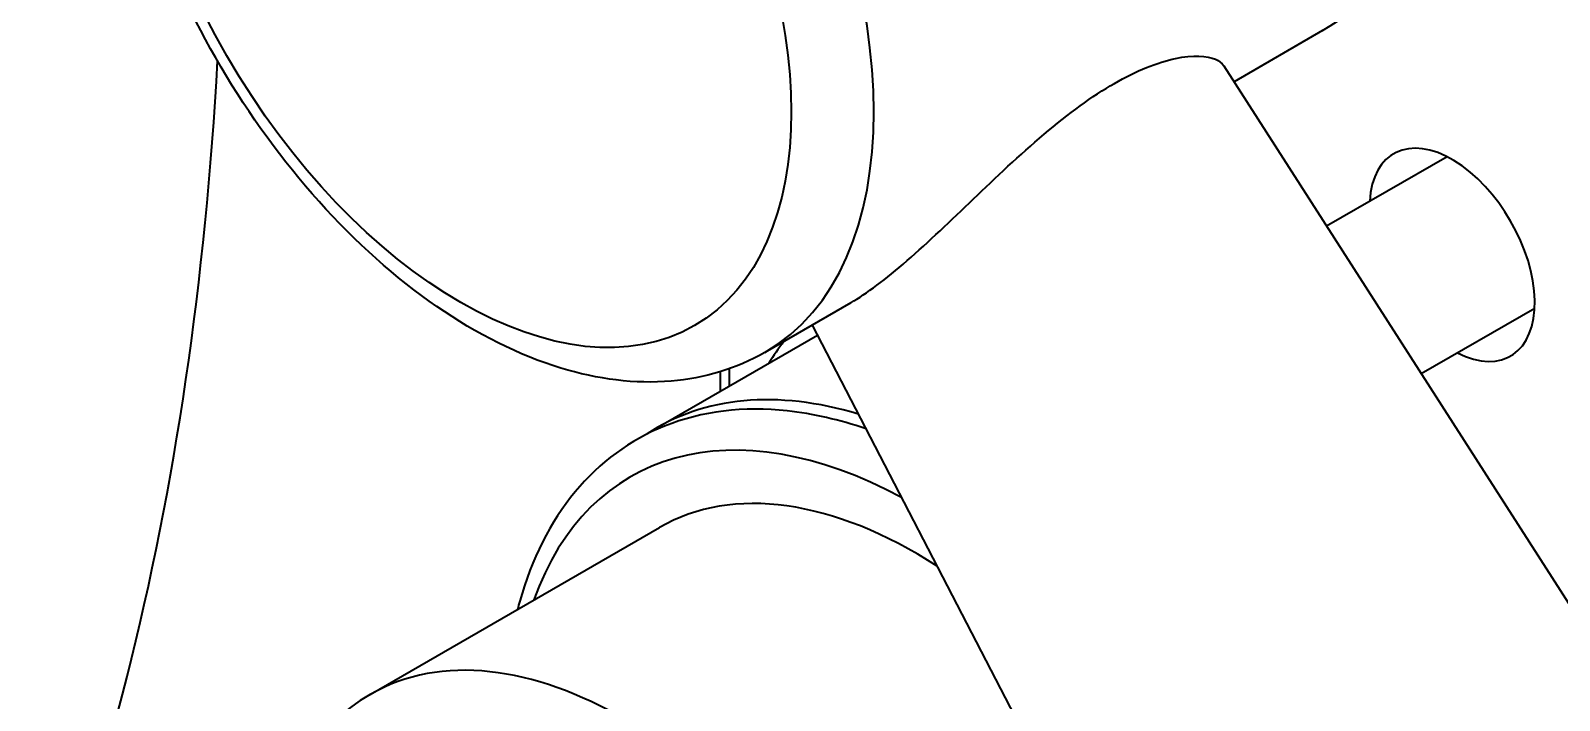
# Model space of a CAD drawing. Header units: millimetres. Extents: x 0 to 5945, y 0 to 4205.
# Drawn here: x 4951.65 to 4984.36, y 3247.03 to 3261.37 of the extents above; entities that cross this region are included whole.
import ezdxf

# ---------------------------------------------------------------- set-up
doc = ezdxf.new("R2010")
doc.units = ezdxf.units.MM
doc.header["$LTSCALE"] = 5
doc.layers.add('가시적인 것(ISO)', color=3, linetype='Continuous', lineweight=40)
doc.layers.add('가시적인 좁은 것(ISO)', color=3, linetype='Continuous', lineweight=35)

msp = doc.modelspace()

# ---------------------------------------------------------------- linework, layer by layer
at = {"layer": '가시적인 것(ISO)'}
for p, q in [((4979.293, 3261.371), (4977.397, 3260.276)), ((4977.177, 3260.619), (5002.302, 3221.417)), ((4981.955, 3258.671), (4979.379, 3257.184)), ((4969.202, 3255.544), (4967.361, 3254.482)), ((4983.83, 3255.423), (4981.404, 3254.023)), ((4968.374, 3255.067), (4989.574, 3214.069)), ((4965.052, 3252.867), (4968.486, 3254.849)), ((4966.414, 3253.653), (4966.414, 3254.069)), ((4958.919, 3247.161), (4965.106, 3250.733))]:
    msp.add_line(p, q, dxfattribs=at)
for centre, major_axis, start_param, end_param in [((4973.668, 3271.114), (5.625, -9.743), 0, 1.817386), ((4889.479, 3303.544), (46.875, -81.19), 0.346331, 0.725008), ((4982.065, 3256.57), (1.25, -2.165), 5.560451, 10.147512), ((4971.459, 3241.771), (-6.406, 11.096), 5.731566, 6.316882), ((4970.575, 3241.261), (-5.469, 9.472), 5.43718, 6.283185)]:
    msp.add_ellipse(centre, major_axis=major_axis, ratio=0.57735, start_param=start_param, end_param=end_param, dxfattribs=at)
for points, knots in [([(4967.361, 3254.482), (4966.754, 3254.131), (4966.066, 3253.925), (4964.583, 3253.8), (4963.784, 3253.904), (4962.094, 3254.42), (4961.203, 3254.871), (4959.457, 3256.074), (4958.605, 3256.837), (4957.044, 3258.578), (4956.334, 3259.554), (4955.119, 3261.622), (4954.612, 3262.714), (4953.848, 3264.919), (4953.591, 3266.033), (4953.366, 3268.187), (4953.4, 3269.229), (4953.792, 3271.114), (4954.145, 3271.967), (4955.063, 3273.201), (4955.551, 3273.644), (4956.111, 3273.967)], [5.497787, 5.497787, 5.497787, 5.497787, 5.762818, 5.762818, 6.051783, 6.051783, 6.379829, 6.379829, 6.718892, 6.718892, 7.055356, 7.055356, 7.390208, 7.390208, 7.726436, 7.726436, 8.065441, 8.065441, 8.395135, 8.395135, 8.63938, 8.63938, 8.63938, 8.63938]), ([(4969.202, 3255.544), (4969.534, 3255.737), (4969.95, 3256.051), (4970.858, 3256.842), (4971.351, 3257.316), (4972.296, 3258.22), (4972.814, 3258.712), (4973.851, 3259.59), (4974.372, 3259.971), (4974.837, 3260.24), (4975.301, 3260.508), (4975.763, 3260.694), (4976.523, 3260.853), (4976.821, 3260.832), (4977.079, 3260.723), (4977.139, 3260.675), (4977.176, 3260.618)], [3.809023, 3.809023, 3.809023, 3.809023, 4.128316, 4.128316, 4.44761, 4.44761, 4.763153, 4.763153, 5.078697, 5.078697, 5.078697, 5.39424, 5.39424, 5.709784, 5.709784, 5.852475, 5.852475, 5.852475, 5.852475]), ([(4969.524, 3252.842), (4968.955, 3253.039), (4968.391, 3253.17), (4966.91, 3253.33), (4966.014, 3253.225), (4964.474, 3252.608), (4963.821, 3252.126), (4962.765, 3250.851), (4962.368, 3250.054), (4962.099, 3249.096), (4962.083, 3249.037), (4962.068, 3248.979)], [3.339802, 3.339802, 3.339802, 3.339802, 3.527533, 3.527533, 3.844218, 3.844218, 4.138141, 4.138141, 4.440032, 4.440032, 4.45948, 4.45948, 4.45948, 4.45948]), ([(4958.919, 3247.161), (4958.334, 3246.823), (4957.836, 3246.337), (4957.047, 3245.114), (4956.768, 3244.365), (4956.45, 3242.652), (4956.428, 3241.677), (4956.545, 3240.624), (4956.548, 3240.593), (4956.552, 3240.562)], [3.9269908, 3.9269908, 3.9269908, 3.9269908, 4.2151065, 4.2151065, 4.5211807, 4.5211807, 4.847796, 4.847796, 4.8576899, 4.8576899, 4.8576899, 4.8576899])]:
    msp.add_open_spline(points, degree=3, knots=knots, dxfattribs=at)
at = {"layer": '가시적인 좁은 것(ISO)'}
msp.add_line((4966.597, 3254.13), (4966.597, 3253.759), dxfattribs=at)
for centre, major_axis, start_param, end_param in [((4961.736, 3264.225), (-5.625, 9.743), 3.141593, 6.283185), ((4975.878, 3244.322), (-6.719, 11.637), 0.238605, 0.306192), ((4970.575, 3241.261), (-6.094, 10.555), 5.531658, 6.740059), ((4964.388, 3237.688), (-5.469, 9.472), 3.141593, 6.283185)]:
    msp.add_ellipse(centre, major_axis=major_axis, ratio=0.57735, start_param=start_param, end_param=end_param, dxfattribs=at)
msp.add_ellipse((4960.852, 3263.714), major_axis=(5, -8.66), ratio=0.57735, dxfattribs=at)

doc.saveas('drawing.dxf')
